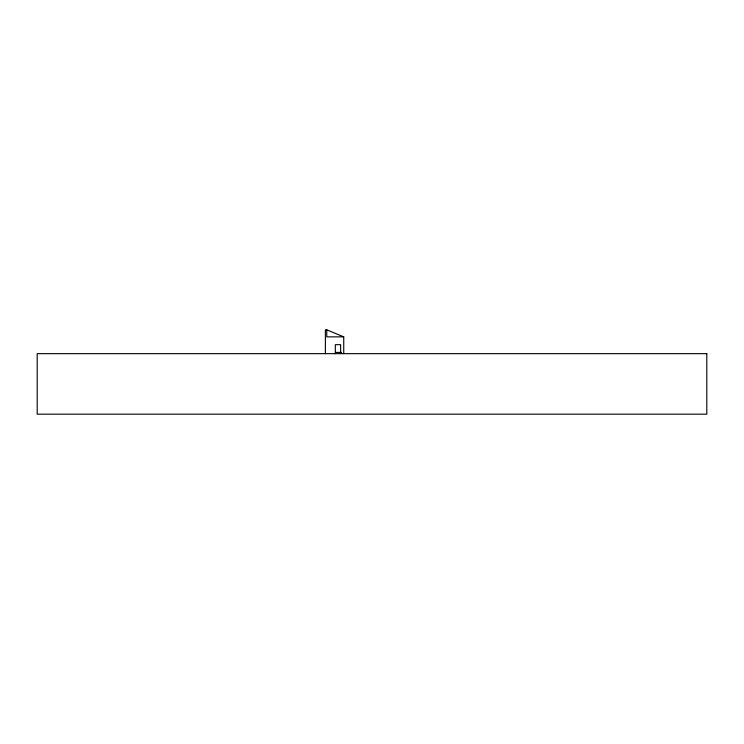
<?xml version="1.0" encoding="UTF-8"?>
<svg xmlns="http://www.w3.org/2000/svg" width="744" height="744" viewBox="0 0 744 744"><rect width="100%" height="100%" fill="white"/><g stroke="black" fill="none" stroke-linecap="round" stroke-linejoin="round"><path stroke-width="1.12" d="M343.737 353.651L343.737 336.855L326.756 329.825L325.388 329.825L325.388 353.651M343.737 336.855L326.756 336.855L326.756 329.825M335.553 352.433L341.505 352.433M340.631 353.651L340.631 344.677L335.321 344.677L335.321 353.651M706.8 353.651L37.2 353.651L37.2 414.176L706.8 414.176L706.8 353.651"/></g></svg>
